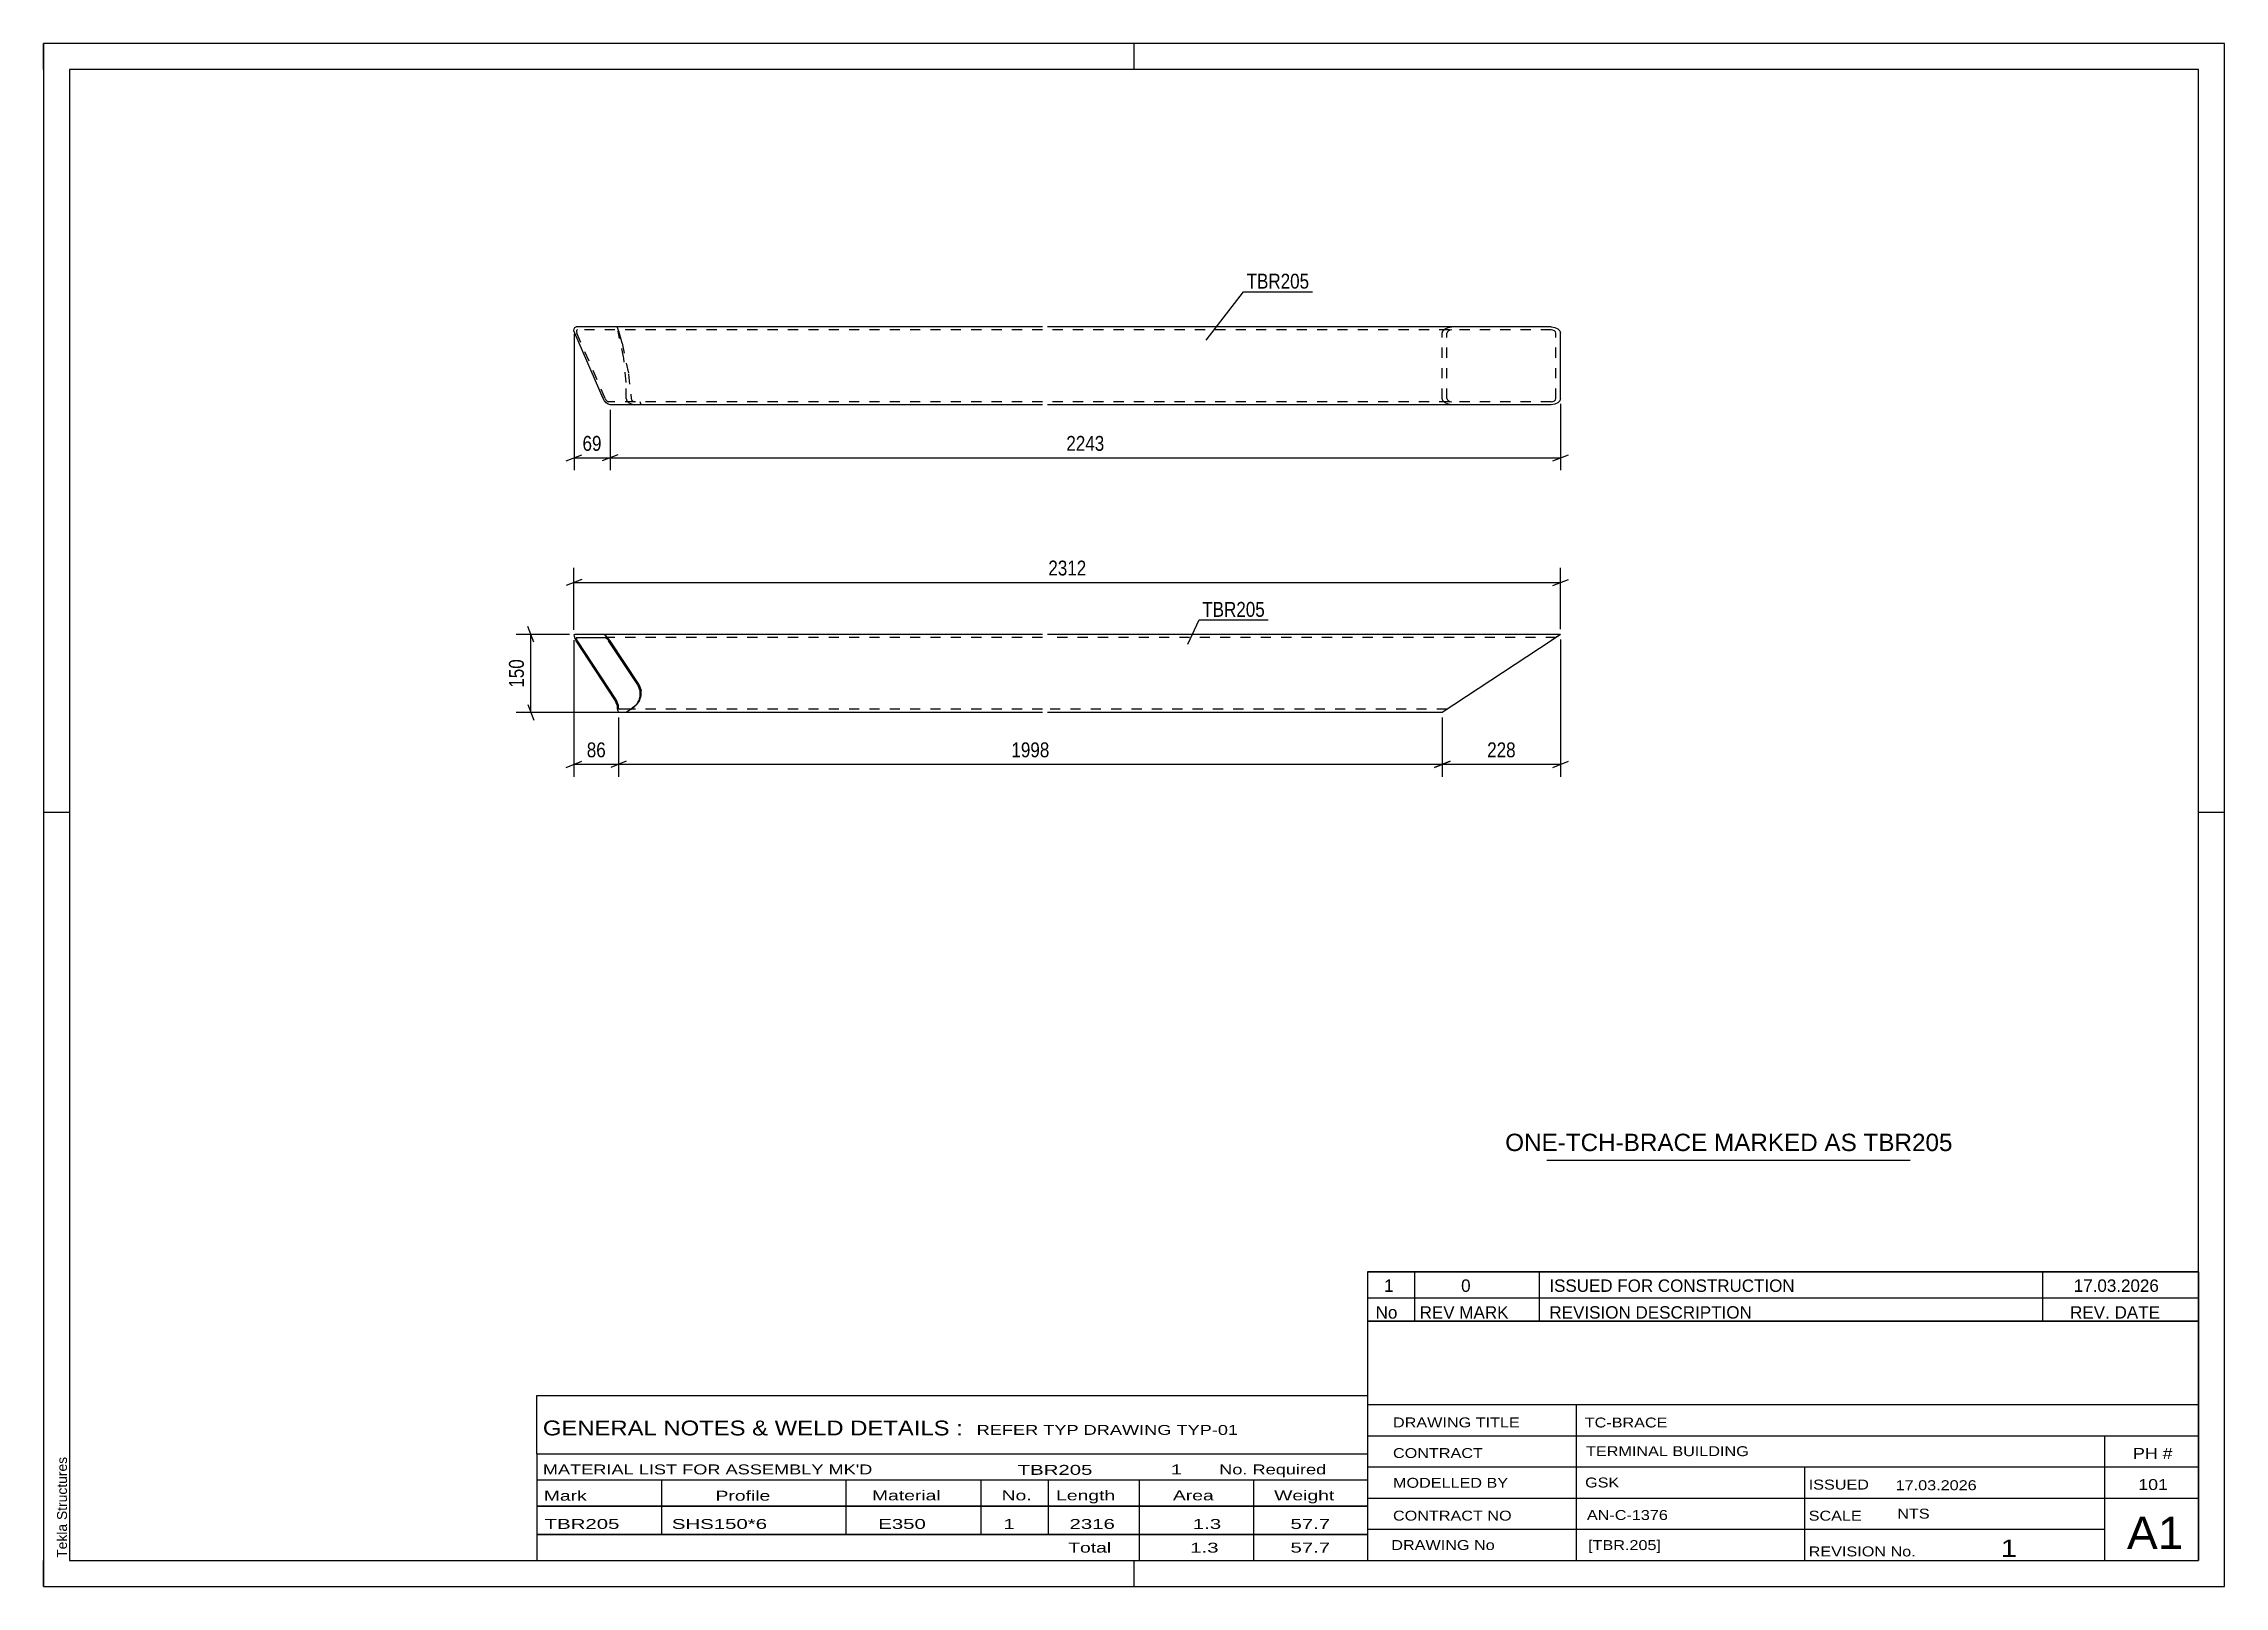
# Model space of a CAD drawing. Header units: millimetres. Extents: x 0 to 420, y 0 to 297.
import ezdxf

# ---------------------------------------------------------------- set-up
doc = ezdxf.new("R2010")
doc.units = ezdxf.units.MM
doc.linetypes.add('DXK_LINE_DOT2', pattern=[3.9198, 1.9599, -1.9599])
doc.styles.add('Arial', font='ARIAL.TTF', dxfattribs={"height": 0.2})
doc.styles.add('Arial Narrow', font='ARIALN.TTF', dxfattribs={"height": 0.2})

# ---------------------------------------------------------------- blocks, each defined once
blk = doc.blocks.new('Unknown-580639398-1162')
at = {"color": 5, "linetype": 'Continuous'}
for p, q in [((420, 297), (0, 297)), ((0, 297), (0, 0)), ((0, 292), (0, 297)), ((210, 292), (210, 297)), ((420, 0), (420, 297)), ((415, 292), (5, 292)), ((5, 292), (5, 5)), ((415, 5), (415, 292)), ((5, 149), (0, 149)), ((420, 149), (415, 149)), ((0, 0), (0, 5)), ((5, 5), (415, 5)), ((210, 0), (210, 5)), ((0, 0), (420, 0))]:
    blk.add_line(p, q, dxfattribs=at)
at = {"color": 174, "linetype": 'Continuous', "style": 'Arial'}
blk.add_text('Tekla Structures', height=1.9102, rotation=90, dxfattribs=at).set_placement((4.5, 5.5))
blk = doc.blocks.new('Part-580639398-1309 - 1303')
at = {"color": 2, "linetype": 'Continuous'}
for p, q in [((102.28, 183.26), (102.14, 183.16)), ((102.14, 183.16), (102.15, 182.9)), ((102.15, 182.9), (102.29, 182.51)), ((192.36, 183.26), (102.28, 183.26)), ((102.29, 182.51), (102.55, 182.06)), ((110.04, 170.66), (102.55, 182.06)), ((102.61, 182.61), (102.68, 182.66)), ((102.61, 182.48), (102.61, 182.61)), ((102.68, 182.29), (102.61, 182.48)), ((102.68, 182.66), (108.17, 182.66)), ((102.81, 182.06), (102.68, 182.29)), ((110.23, 170.78), (102.81, 182.06)), ((108.03, 183.16), (107.77, 183.26)), ((108.37, 182.9), (108.03, 183.16)), ((108.17, 182.66), (108.3, 182.61)), ((108.3, 182.61), (108.47, 182.48)), ((108.74, 182.51), (108.37, 182.9)), ((108.47, 182.48), (108.65, 182.29)), ((108.65, 182.29), (108.82, 182.06)), ((109.09, 182.06), (108.74, 182.51)), ((114.42, 173.54), (108.82, 182.06)), ((114.61, 173.66), (109.09, 182.06)), ((292.17, 183.26), (193.36, 183.26)), ((290.34, 182.06), (269.36, 168.26)), ((292.17, 183.26), (290.34, 182.06)), ((114.88, 172.38), (114.42, 173.54)), ((114.61, 173.66), (115.06, 172.5)), ((110.5, 169.5), (110.04, 170.66)), ((110.23, 170.78), (110.68, 169.62)), ((110.5, 169.46), (110.5, 169.5)), ((110.51, 169), (110.5, 169.46)), ((110.57, 168.61), (110.51, 169)), ((110.57, 168.61), (110.67, 168.37)), ((110.67, 168.37), (110.67, 168.35)), ((110.72, 168.26), (110.67, 168.35)), ((110.68, 169.62), (110.68, 169.46)), ((110.68, 169.46), (110.68, 169.23)), ((110.68, 169.23), (110.71, 169.03)), ((110.71, 169.03), (110.77, 168.9)), ((112.2, 168.26), (110.72, 168.26)), ((110.77, 168.9), (110.83, 168.86)), ((113.12, 168.86), (110.83, 168.86)), ((113.5, 169.11), (112.2, 168.26)), ((192.36, 168.26), (112.2, 168.26)), ((113.29, 168.97), (113.35, 169.03)), ((113.35, 169.03), (113.57, 169.23)), ((113.5, 169.11), (113.87, 169.46)), ((113.57, 169.23), (113.81, 169.46)), ((113.81, 169.46), (114.29, 169.92)), ((114.47, 170.04), (113.87, 169.46)), ((269.36, 168.26), (193.36, 168.26))]:
    blk.add_line(p, q, dxfattribs=at)
at = {"color": 7, "linetype": 'DXK_LINE_DOT2'}
for p, q in [((192.36, 182.66), (108.17, 182.66)), ((291.26, 182.66), (193.36, 182.66)), ((292.03, 183.16), (290.34, 182.06)), ((113.15, 168.86), (112.2, 168.26)), ((113.12, 168.86), (113.15, 168.86)), ((192.36, 168.86), (113.12, 168.86)), ((113.15, 168.86), (113.22, 168.9)), ((113.22, 168.9), (113.5, 169.11)), ((113.22, 168.9), (113.29, 168.97)), ((270.28, 168.86), (193.36, 168.86)), ((270.28, 168.86), (270.35, 168.9))]:
    blk.add_line(p, q, dxfattribs=at)
at = {"color": 2, "linetype": 'Continuous'}
for centre in [(111.61, 171.86), (111.79, 171.98)]:
    blk.add_arc(centre, 3.31, 324.0944, 9.0162, dxfattribs=at)
blk = doc.blocks.new('Part-580639398-1271 - 1253')
at = {"color": 2, "linetype": 'Continuous'}
for p, q in [((102.14, 241.73), (102.15, 242.12)), ((102.28, 241.27), (102.14, 241.73)), ((102.15, 242.12), (102.29, 242.38)), ((107.77, 228.67), (102.28, 241.27)), ((102.29, 242.38), (102.55, 242.47)), ((192.36, 242.47), (102.55, 242.47)), ((290.34, 242.47), (193.36, 242.47)), ((290.34, 242.47), (291.04, 242.38)), ((291.04, 242.38), (291.63, 242.12)), ((291.63, 242.12), (292.03, 241.73)), ((292.03, 241.73), (292.17, 241.27)), ((292.17, 228.67), (292.17, 241.27)), ((108.03, 228.21), (107.77, 228.67)), ((108.37, 227.82), (108.03, 228.21)), ((108.74, 227.56), (108.37, 227.82)), ((109.09, 227.47), (108.74, 227.56)), ((192.36, 227.47), (109.09, 227.47)), ((290.34, 227.47), (193.36, 227.47)), ((291.04, 227.56), (290.34, 227.47)), ((291.63, 227.82), (291.04, 227.56)), ((292.03, 228.21), (291.63, 227.82)), ((292.17, 228.67), (292.03, 228.21))]:
    blk.add_line(p, q, dxfattribs=at)
at = {"color": 7, "linetype": 'DXK_LINE_DOT2'}
for p, q in [((102.68, 241.83), (102.61, 241.7)), ((102.61, 241.7), (102.61, 241.5)), ((102.61, 241.5), (102.68, 241.27)), ((102.81, 241.87), (102.68, 241.83)), ((108.17, 228.67), (102.68, 241.27)), ((192.36, 241.87), (102.81, 241.87)), ((110.51, 242.38), (110.5, 242.47)), ((110.68, 241.87), (110.5, 242.47)), ((110.57, 242.12), (110.51, 242.38)), ((110.57, 242.12), (110.67, 241.76)), ((110.67, 241.76), (110.67, 241.73)), ((110.72, 241.27), (110.67, 241.73)), ((110.68, 241.87), (110.68, 241.83)), ((110.68, 241.83), (110.71, 241.7)), ((110.71, 241.7), (110.77, 241.5)), ((111.76, 236.39), (110.72, 241.27)), ((110.77, 241.5), (110.83, 241.27)), ((110.83, 241.27), (111.41, 239.33)), ((290.34, 241.87), (193.36, 241.87)), ((269.36, 241.27), (269.5, 241.73)), ((269.36, 228.67), (269.36, 241.27)), ((269.5, 241.73), (269.9, 242.12)), ((269.9, 242.12), (270.49, 242.38)), ((270.35, 241.5), (270.28, 241.27)), ((270.28, 228.67), (270.28, 241.27)), ((270.54, 241.7), (270.35, 241.5)), ((270.49, 242.38), (271.19, 242.47)), ((270.84, 241.83), (270.54, 241.7)), ((271.19, 241.87), (270.84, 241.83)), ((290.69, 241.83), (290.34, 241.87)), ((290.99, 241.7), (290.69, 241.83)), ((291.19, 241.5), (290.99, 241.7)), ((291.26, 241.27), (291.19, 241.5)), ((291.26, 228.67), (291.26, 241.27)), ((111.41, 239.33), (112.67, 233.39)), ((112.2, 231.79), (111.76, 236.39)), ((112.2, 228.67), (112.2, 231.79)), ((112.67, 233.39), (113.15, 228.67)), ((108.17, 228.67), (108.3, 228.44)), ((108.3, 228.44), (108.47, 228.25)), ((108.47, 228.25), (108.65, 228.12)), ((108.65, 228.12), (108.82, 228.07)), ((192.36, 228.07), (108.82, 228.07)), ((112.2, 228.67), (112.34, 228.21)), ((112.34, 228.21), (112.74, 227.82)), ((112.74, 227.82), (113.33, 227.56)), ((113.15, 228.67), (113.22, 228.44)), ((113.22, 228.44), (113.35, 228.25)), ((113.33, 227.56), (113.5, 227.54)), ((113.35, 228.25), (113.41, 228.21)), ((113.41, 228.21), (113.57, 228.12)), ((113.5, 227.54), (113.87, 227.47)), ((113.57, 228.12), (113.81, 228.07)), ((115.06, 227.47), (114.88, 228.07)), ((290.34, 228.07), (193.36, 228.07)), ((269.5, 228.21), (269.36, 228.67)), ((269.9, 227.82), (269.5, 228.21)), ((270.49, 227.56), (269.9, 227.82)), ((270.28, 228.67), (270.35, 228.44)), ((270.35, 228.44), (270.54, 228.25)), ((271.19, 227.47), (270.49, 227.56)), ((270.54, 228.25), (270.62, 228.21)), ((270.62, 228.21), (270.84, 228.12)), ((270.84, 228.12), (271.19, 228.07)), ((290.34, 228.07), (290.69, 228.12)), ((290.69, 228.12), (290.99, 228.25)), ((290.99, 228.25), (291.19, 228.44)), ((291.19, 228.44), (291.26, 228.67))]:
    blk.add_line(p, q, dxfattribs=at)
blk = doc.blocks.new('StraightDimension-580639398-2198 - 1303')
at = {"color": 7, "linetype": 'Continuous'}
for p, q in [((292.17, 182.26), (292.17, 155.86)), ((269.36, 167.26), (269.36, 155.86)), ((270.86, 158.86), (267.86, 157.66)), ((269.36, 158.26), (292.17, 158.26)), ((290.67, 157.66), (293.67, 158.86))]:
    blk.add_line(p, q, dxfattribs=at)
at = {"color": 0}
blk.add_wipeout([(284.11, 159.01), (284.11, 163.21), (277.42, 163.21), (277.42, 159.01)], dxfattribs=at)
at = {"color": 3, "style": 'Arial Narrow'}
blk.add_text('228', height=2.863, dxfattribs=at).set_placement((278.02, 159.61))
blk = doc.blocks.new('StraightDimension-580639398-1630 - 1303')
at = {"color": 7, "linetype": 'Continuous'}
for p, q in [((103.64, 193.86), (100.64, 192.66)), ((102.14, 184.16), (102.14, 196.11)), ((102.14, 193.26), (292.17, 193.26)), ((290.67, 192.66), (293.67, 193.86)), ((292.17, 184.26), (292.17, 196.11))]:
    blk.add_line(p, q, dxfattribs=at)
at = {"color": 0}
blk.add_wipeout([(201.41, 194.01), (201.41, 198.21), (192.9, 198.21), (192.9, 194.01)], dxfattribs=at)
at = {"color": 3, "style": 'Arial Narrow'}
blk.add_text('2312', height=2.863, dxfattribs=at).set_placement((193.5, 194.61))
blk = doc.blocks.new('StraightDimension-580639398-2199 - 1303')
at = {"color": 7, "linetype": 'Continuous'}
for p, q in [((110.72, 167.26), (110.72, 155.86)), ((269.36, 167.26), (269.36, 155.86)), ((112.22, 158.86), (109.22, 157.66)), ((110.72, 158.26), (269.36, 158.26)), ((267.86, 157.66), (270.86, 158.86))]:
    blk.add_line(p, q, dxfattribs=at)
at = {"color": 0}
blk.add_wipeout([(194.3, 159.01), (194.3, 163.21), (185.79, 163.21), (185.79, 159.01)], dxfattribs=at)
at = {"color": 3, "style": 'Arial Narrow'}
blk.add_text('1998', height=2.863, dxfattribs=at).set_placement((186.39, 159.61))
blk = doc.blocks.new('StraightDimension-580639398-2200 - 1303')
at = {"color": 7, "linetype": 'Continuous'}
for p, q in [((102.14, 182.16), (102.14, 155.86)), ((110.72, 167.26), (110.72, 155.86)), ((100.64, 157.66), (103.64, 158.86)), ((102.14, 158.26), (110.72, 158.26)), ((112.22, 158.86), (109.22, 157.66))]:
    blk.add_line(p, q, dxfattribs=at)
at = {"color": 0}
blk.add_wipeout([(108.86, 159.01), (108.86, 163.21), (104.01, 163.21), (104.01, 159.01)], dxfattribs=at)
at = {"color": 3, "style": 'Arial Narrow'}
blk.add_text('86', height=2.863, dxfattribs=at).set_placement((104.61, 159.61))
blk = doc.blocks.new('StraightDimension-580639398-2241 - 1303')
at = {"color": 7, "linetype": 'Continuous'}
for p, q in [((101.28, 183.26), (90.99, 183.26)), ((94.44, 181.76), (93.24, 184.76)), ((93.84, 168.26), (93.84, 183.26)), ((111.2, 168.26), (90.99, 168.26)), ((93.24, 169.76), (94.44, 166.76))]:
    blk.add_line(p, q, dxfattribs=at)
at = {"color": 0}
blk.add_wipeout([(93.09, 179.1), (88.89, 179.1), (88.89, 172.41), (93.09, 172.41)], dxfattribs=at)
at = {"color": 3, "style": 'Arial Narrow'}
blk.add_text('150', height=2.863, rotation=90.0002, dxfattribs=at).set_placement((92.49, 173.01))
blk = doc.blocks.new('StraightDimension-580639398-1879 - 1253')
at = {"color": 7, "linetype": 'Continuous'}
for p, q in [((102.15, 241.12), (102.15, 214.86)), ((109.09, 226.47), (109.09, 214.86)), ((100.65, 216.66), (103.65, 217.86)), ((102.15, 217.26), (109.09, 217.26)), ((110.59, 217.86), (107.59, 216.66))]:
    blk.add_line(p, q, dxfattribs=at)
at = {"color": 0}
blk.add_wipeout([(108.04, 218.01), (108.04, 222.21), (103.19, 222.21), (103.19, 218.01)], dxfattribs=at)
at = {"color": 3, "style": 'Arial Narrow'}
blk.add_text('69', height=2.863, dxfattribs=at).set_placement((103.79, 218.61))
blk = doc.blocks.new('StraightDimension-580639398-1878 - 1253')
at = {"color": 7, "linetype": 'Continuous'}
for p, q in [((292.17, 227.67), (292.17, 214.86)), ((109.09, 226.47), (109.09, 214.86)), ((110.59, 217.86), (107.59, 216.66)), ((109.09, 217.26), (292.17, 217.26)), ((290.67, 216.66), (293.67, 217.86))]:
    blk.add_line(p, q, dxfattribs=at)
at = {"color": 0}
blk.add_wipeout([(204.88, 218.01), (204.88, 222.21), (196.37, 222.21), (196.37, 218.01)], dxfattribs=at)
at = {"color": 3, "style": 'Arial Narrow'}
blk.add_text('2243', height=2.863, dxfattribs=at).set_placement((196.97, 218.61))
blk = doc.blocks.new('Unknown-580639398-2405')
at = {"color": 7, "linetype": 'Continuous'}
for p, q in [((255, 51.05), (255, 5)), ((255, 51.05), (415, 51.05)), ((415, 51), (415, 5)), ((255, 35), (415, 35)), ((295.14, 35), (295.14, 5)), ((255, 29), (415, 29)), ((397, 5.05), (397, 29.05)), ((255, 23), (415, 23)), ((339.14, 23), (339.14, 5)), ((255, 17), (415, 17)), ((255, 11), (397, 11)), ((255, 5), (415, 5))]:
    blk.add_line(p, q, dxfattribs=at)
at = {"color": 7, "style": 'Arial Narrow'}
for s, height, width, p in [('DRAWING TITLE', 1.9089, 1.425378, (259.88, 30.61)), ('TC-BRACE', 1.909, 1.425378, (296.81, 30.59)), ('CONTRACT', 1.909, 1.425378, (259.88, 24.71)), ('TERMINAL BUILDING', 1.9089, 1.425378, (297.06, 25.07)), ('MODELLED BY', 1.9089, 1.425378, (259.88, 18.98)), ('GSK', 1.909, 1.425378, (296.88, 19.04)), ('ISSUED', 1.909, 1.425378, (339.94, 18.64)), ('17.03.2026', 1.909, 1.425378, (356.69, 18.52)), ('CONTRACT NO', 1.9089, 1.425378, (259.88, 12.66)), ('AN-C-1376', 1.909, 1.425378, (297.23, 12.78)), ('SCALE', 1.909, 1.425378, (339.94, 12.65)), ('A1', 6.204, 1.25, (401.24, 7.2)), ('DRAWING No', 1.909, 1.425378, (259.56, 7)), ('[TBR.205]', 1.909, 1.425378, (297.46, 6.99)), ('1', 3.34, 1.5, (376.91, 5.68)), ('REVISION No.', 1.9089, 1.425378, (339.94, 5.77))]:
    blk.add_text(s, height=height, dxfattribs=dict(at, width=width)).set_placement(p)
at = {"color": 7, "linetype": 'Continuous', "style": 'Arial Narrow'}
for s, height, width, p in [('PH #', 2.1, 1.42538, (402.4, 24.55)), ('101', 2.1, 1.42538, (403.41, 18.55)), ('NTS', 1.909, 1.425378, (357, 13.05))]:
    blk.add_text(s, height=height, dxfattribs=dict(at, width=width)).set_placement(p)
blk = doc.blocks.new('Unknown-580639398-2406')
at = {"color": 7, "linetype": 'Continuous'}
for p, q in [((255, 60.55), (415, 60.55)), ((415, 60.55), (255, 60.55)), ((255, 60.55), (255, 55.55)), ((264, 60.55), (264, 55.55)), ((288, 60.55), (288, 55.55)), ((385, 60.55), (385, 55.55)), ((415, 60.55), (415, 55.55)), ((255, 55.55), (415, 55.55)), ((255, 55.55), (255, 51.05)), ((255, 55.55), (415, 55.55)), ((264, 55.55), (264, 51.05)), ((288, 55.55), (288, 51.05)), ((385, 55.55), (385, 51.05)), ((415, 55.55), (415, 51.05)), ((415, 51.05), (255, 51.05))]:
    blk.add_line(p, q, dxfattribs=at)
at = {"color": 7, "linetype": 'Continuous', "style": 'Arial Narrow'}
for s, height, width, p in [('1', 2.39, 1.196471, (258.16, 56.7)), ('0', 2.39, 1.196471, (273, 56.7)), ('ISSUED FOR CONSTRUCTION', 2.3861, 1.196471, (290, 56.7)), ('17.03.2026', 2.386, 1.196471, (391, 56.7)), ('No', 2.386, 1.2, (256.54, 51.55)), ('REV MARK', 2.386, 1.2, (265, 51.55)), ('REVISION DESCRIPTION', 2.3861, 1.2, (290, 51.55)), ('REV. DATE', 2.386, 1.2, (390.28, 51.55))]:
    blk.add_text(s, height=height, dxfattribs=dict(at, width=width)).set_placement(p)
blk = doc.blocks.new('Unknown-580639398-2407')
at = {"color": 7, "linetype": 'Continuous'}
for p, q in [((95, 36.75), (255, 36.75)), ((95, 25.5), (95, 36.75)), ((255, 36.75), (255, 25.5)), ((95, 25.5), (255, 25.5)), ((95, 25.5), (95, 20.5)), ((255, 25.5), (255, 20.5)), ((95, 20.5), (255, 20.5)), ((95, 20.5), (95, 15.5)), ((119, 20.5), (119, 15.5)), ((154.5, 20.5), (154.5, 15.5)), ((180.5, 20.5), (180.5, 15.5)), ((193.5, 20.5), (193.5, 15.5)), ((211, 20.5), (211, 15.5)), ((233, 20.5), (233, 15.5)), ((255, 20.5), (255, 15.5)), ((95, 15.5), (255, 15.5)), ((95, 15.45), (95, 10.05)), ((95, 15.45), (255, 15.45)), ((119, 15.5), (119, 10)), ((154.5, 15.5), (154.5, 10)), ((180.5, 15.5), (180.5, 10)), ((193.5, 15.5), (193.5, 10)), ((211, 15.5), (211, 10)), ((233, 15.5), (233, 10)), ((255, 15.45), (255, 10.05)), ((95, 10.05), (255, 10.05)), ((95, 10), (255, 10)), ((95, 10), (95, 5)), ((211, 10), (211, 5)), ((233, 10), (233, 5)), ((255, 10), (255, 5)), ((95, 5), (255, 5))]:
    blk.add_line(p, q, dxfattribs=at)
at = {"color": 7, "style": 'Arial Narrow'}
for s, height, width, p in [('GENERAL NOTES & WELD DETAILS :', 2.8633, 1.4, (96.15, 29.06)), ('REFER TYP DRAWING TYP-01', 1.9089, 1.6, (179.7, 29.16)), ("MATERIAL LIST FOR ASSEMBLY MK'D", 1.9089, 1.6, (96.15, 21.56)), ('TBR205', 1.909, 1.794707, (187.59, 21.47)), ('1', 1.91, 1.794707, (217.08, 21.56)), ('No. Required', 1.9089, 1.6, (226.41, 21.56)), ('Mark', 1.909, 1.7, (96.34, 16.5)), ('Profile', 1.909, 1.7, (129.41, 16.5)), ('Material', 1.909, 1.7, (159.54, 16.56)), ('No.', 1.909, 1.7, (184.5, 16.56)), ('Length', 1.909, 1.7, (195, 16.56)), ('Area', 1.909, 1.7, (217.5, 16.56)), ('Weight', 1.909, 1.7, (237, 16.56))]:
    blk.add_text(s, height=height, dxfattribs=dict(at, width=width)).set_placement(p)
at = {"color": 7, "linetype": 'Continuous', "style": 'Arial Narrow'}
for s, height, width, p in [('TBR205', 1.909, 1.794707, (96.5, 11.06)), ('SHS150*6', 1.909, 1.794707, (121, 11.06)), ('E350', 1.909, 1.794707, (160.74, 11.06)), ('1', 1.91, 1.794707, (184.86, 11.06)), ('2316', 1.909, 1.794707, (197.58, 11.06)), ('1.3', 1.909, 1.794707, (221.32, 11.06)), ('57.7', 1.909, 1.794707, (240.14, 11.06)), ('Total', 1.909, 1.7, (197.33, 6.5)), ('1.3', 1.909, 1.794707, (220.83, 6.5)), ('57.7', 1.909, 1.794707, (240.14, 6.5))]:
    blk.add_text(s, height=height, dxfattribs=dict(at, width=width)).set_placement(p)
blk = doc.blocks.new('Unknown-580639398-2408')
at = {"color": 7, "linetype": 'Continuous'}
blk.add_line((289.5, 82.05), (359.5, 82.05), dxfattribs=at)
at = {"color": 7, "style": 'Arial'}
blk.add_text('ONE-TCH-BRACE MARKED AS TBR205', height=3.3428, dxfattribs=at).set_placement((281.49, 83.8))
blk = doc.blocks.new('Mark-580639398-1305 - 1303')
at = {"color": 0}
blk.add_wipeout([(235.21, 186.65), (235.21, 189.65), (223.15, 189.65), (223.15, 186.65)], dxfattribs=at)
blk.add_wipeout([(235.21, 186.65), (235.21, 189.65), (223.15, 189.65), (223.15, 186.65)], dxfattribs=at)
at = {"color": 30, "linetype": 'Continuous'}
for p, q in [((220.36, 181.42), (222.55, 186.05)), ((222.55, 186.05), (235.81, 186.05))]:
    blk.add_line(p, q, dxfattribs=at)
at = {"color": 3, "style": 'Arial Narrow'}
blk.add_text('TBR205', height=2.863, dxfattribs=at).set_placement((223.15, 186.65))
blk = doc.blocks.new('Mark-580639398-1266 - 1253')
at = {"color": 0}
blk.add_wipeout([(243.75, 249.84), (243.75, 252.84), (231.69, 252.84), (231.69, 249.84)], dxfattribs=at)
blk.add_wipeout([(243.75, 249.84), (243.75, 252.84), (231.69, 252.84), (231.69, 249.84)], dxfattribs=at)
at = {"color": 30, "linetype": 'Continuous'}
for p, q in [((223.91, 239.93), (231.09, 249.24)), ((231.09, 249.24), (244.35, 249.24))]:
    blk.add_line(p, q, dxfattribs=at)
at = {"color": 3, "style": 'Arial Narrow'}
blk.add_text('TBR205', height=2.863, dxfattribs=at).set_placement((231.69, 249.84))

msp = doc.modelspace()

# ---------------------------------------------------------------- block references
for name in ['Unknown-580639398-1162', 'Part-580639398-1271 - 1253', 'Part-580639398-1309 - 1303', 'Unknown-580639398-2408', 'Unknown-580639398-2406', 'Unknown-580639398-2405', 'Unknown-580639398-2407']:
    msp.add_blockref(name, (0, 0))

# ---------------------------------------------------------------- next in the draw order: block references
for name in ['Mark-580639398-1266 - 1253', 'StraightDimension-580639398-1879 - 1253', 'StraightDimension-580639398-2198 - 1303']:
    msp.add_blockref(name, (0, 0))

# ---------------------------------------------------------------- next in the draw order: block references
for name in ['StraightDimension-580639398-1878 - 1253', 'StraightDimension-580639398-1630 - 1303', 'StraightDimension-580639398-2199 - 1303']:
    msp.add_blockref(name, (0, 0))

# ---------------------------------------------------------------- next in the draw order: block references
for name in ['Mark-580639398-1305 - 1303', 'StraightDimension-580639398-2200 - 1303']:
    msp.add_blockref(name, (0, 0))

# ---------------------------------------------------------------- next in the draw order: block references
msp.add_blockref('StraightDimension-580639398-2241 - 1303', (0, 0))

doc.saveas('drawing.dxf')
